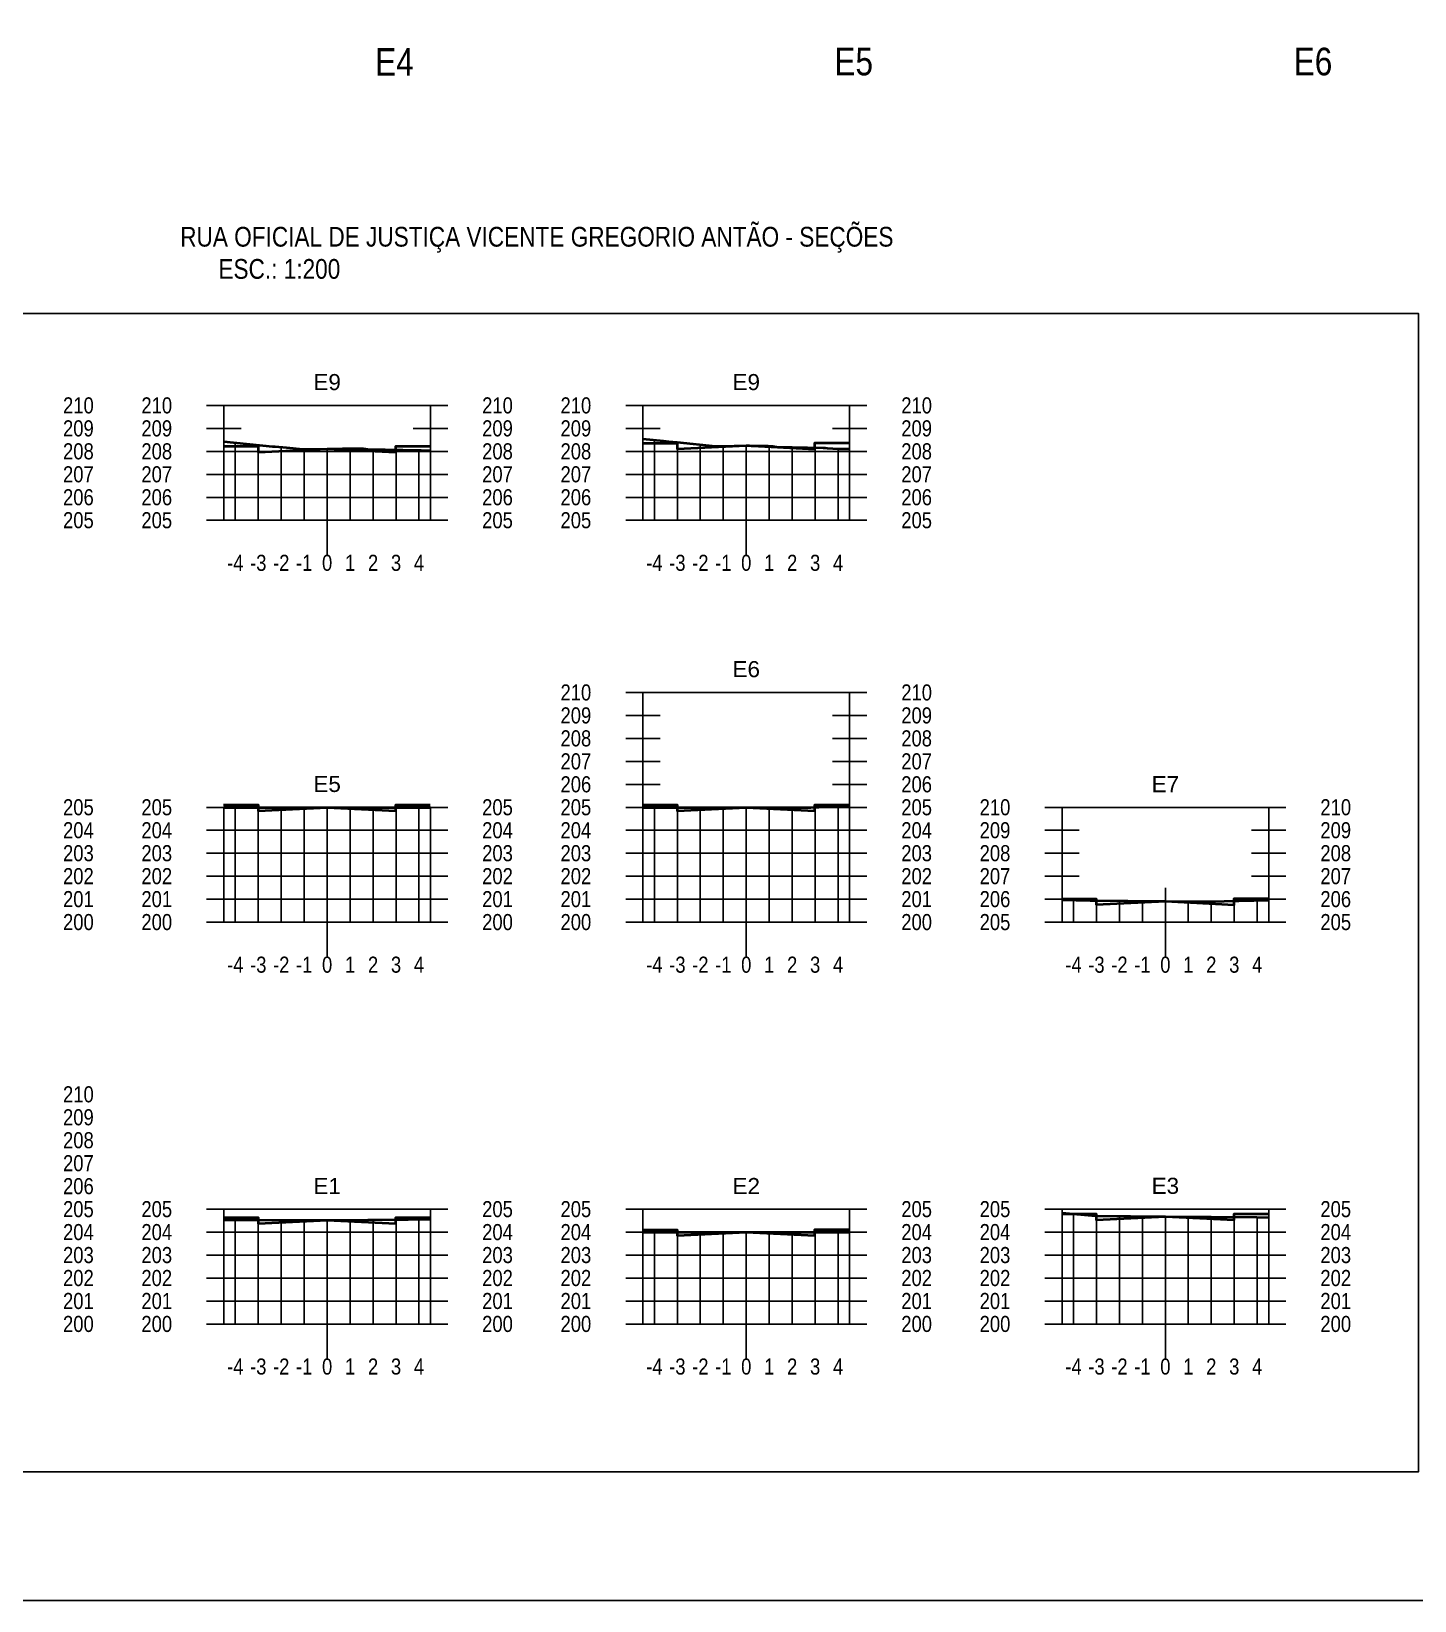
# Model space of a CAD drawing. Header units: feet. Extents: x 203667 to 205527, y 9204857 to 9205156.
# Drawn here: x 204234.3 to 204294.5, y 9204883.3 to 9204951.6 of the extents above; entities that cross this region are included whole.
import ezdxf

# ---------------------------------------------------------------- set-up
doc = ezdxf.new("R2010")
doc.units = ezdxf.units.FT
doc.header["$LTSCALE"] = 0.3
doc.header["$MEASUREMENT"] = 0
for name, color, linetype, lineweight in [('C-ROAD-PROF', 1, 'Continuous', 35), ('Cotas Acessibilidade', 5, 'Continuous', 25), ('Cotas Calçadas', 7, 'Continuous', 25)]:
    doc.layers.add(name, color=color, linetype=linetype, lineweight=lineweight)
for name, color, linetype in [('C-ROAD-PROF-TEXT', 7, 'Continuous'), ('C-ROAD-PROF-TITL', 7, 'Continuous'), ('C-ROAD-PROF-TTLB', 5, 'Continuous'), ('C-ROAD-SCTN-GRID', 7, 'Continuous'), ('C-ROAD-SCTN-TEXT', 7, 'Continuous'), ('C-ROAD-SCTN-TICK', 7, 'Continuous'), ('C-ROAD-SCTN-TITL', 92, 'Continuous'), ('C1-HM-CURVA_MESTRA', 5, 'Continuous')]:
    doc.layers.add(name, color=color, linetype=linetype)
doc.styles.add('TARCISIO', font='swissci.ttf')

msp = doc.modelspace()

# ---------------------------------------------------------------- linework, layer by layer
at = {"layer": 'C-ROAD-PROF', "color": 5, "linetype": 'Continuous', "lineweight": 40, "ltscale": 2}
for points in [[(204260.934, 9204933.661), (204262.434, 9204933.661), (204262.434, 9204933.402), (204265.443, 9204933.551), (204268.434, 9204933.401), (204268.434, 9204933.667), (204269.934, 9204933.667)], [(204242.684, 9204933.519), (204244.184, 9204933.519), (204244.184, 9204933.26), (204247.193, 9204933.409), (204250.184, 9204933.26), (204250.184, 9204933.525), (204251.684, 9204933.525)], [(204242.684, 9204917.903), (204244.184, 9204917.903), (204244.184, 9204917.643), (204247.193, 9204917.793), (204250.184, 9204917.643), (204250.184, 9204917.908), (204251.684, 9204917.908)], [(204260.934, 9204917.906), (204262.434, 9204917.906), (204262.434, 9204917.646), (204265.443, 9204917.795), (204268.434, 9204917.646), (204268.434, 9204917.911), (204269.934, 9204917.911)], [(204279.184, 9204913.818), (204280.684, 9204913.818), (204280.684, 9204913.559), (204283.693, 9204913.708), (204286.684, 9204913.558), (204286.684, 9204913.824), (204288.184, 9204913.824)], [(204242.684, 9204899.934), (204244.184, 9204899.934), (204244.184, 9204899.675), (204247.193, 9204899.824), (204250.184, 9204899.674), (204250.184, 9204899.94), (204251.684, 9204899.94)], [(204279.184, 9204900.09), (204280.684, 9204900.09), (204280.684, 9204899.83), (204283.693, 9204899.98), (204286.684, 9204899.83), (204286.684, 9204900.095), (204288.184, 9204900.095)], [(204260.934, 9204899.406), (204262.434, 9204899.406), (204262.434, 9204899.147), (204265.443, 9204899.296), (204268.434, 9204899.146), (204268.434, 9204899.412), (204269.934, 9204899.412)]]:
    msp.add_lwpolyline(points, dxfattribs=at)
at = {"layer": 'C-ROAD-PROF-TTLB', "color": 5, "linetype": 'Continuous', "lineweight": -3}
for p, q in [((204242.693, 9204930.296), (204242.693, 9204935.296)), ((204242.693, 9204935.296), (204251.693, 9204935.296)), ((204251.693, 9204930.296), (204251.693, 9204935.296)), ((204260.943, 9204930.296), (204260.943, 9204935.296)), ((204260.943, 9204935.296), (204269.943, 9204935.296)), ((204269.943, 9204930.296), (204269.943, 9204935.296)), ((204242.693, 9204930.296), (204251.693, 9204930.296)), ((204260.943, 9204930.296), (204269.943, 9204930.296)), ((204260.943, 9204912.796), (204260.943, 9204922.796)), ((204260.943, 9204922.796), (204269.943, 9204922.796)), ((204269.943, 9204912.796), (204269.943, 9204922.796)), ((204242.693, 9204912.796), (204242.693, 9204917.796)), ((204242.693, 9204917.796), (204251.693, 9204917.796)), ((204251.693, 9204912.796), (204251.693, 9204917.796)), ((204279.193, 9204912.796), (204279.193, 9204917.796)), ((204279.193, 9204917.796), (204288.193, 9204917.796)), ((204288.193, 9204912.796), (204288.193, 9204917.796)), ((204242.693, 9204912.796), (204251.693, 9204912.796)), ((204260.943, 9204912.796), (204269.943, 9204912.796)), ((204279.193, 9204912.796), (204288.193, 9204912.796)), ((204242.693, 9204895.296), (204242.693, 9204900.296)), ((204242.693, 9204900.296), (204251.693, 9204900.296)), ((204251.693, 9204895.296), (204251.693, 9204900.296)), ((204260.943, 9204895.296), (204260.943, 9204900.296)), ((204260.943, 9204900.296), (204269.943, 9204900.296)), ((204269.943, 9204895.296), (204269.943, 9204900.296)), ((204279.193, 9204895.296), (204279.193, 9204900.296)), ((204279.193, 9204900.296), (204288.193, 9204900.296)), ((204288.193, 9204895.296), (204288.193, 9204900.296)), ((204242.693, 9204895.296), (204251.693, 9204895.296)), ((204260.943, 9204895.296), (204269.943, 9204895.296)), ((204279.193, 9204895.296), (204288.193, 9204895.296))]:
    msp.add_line(p, q, dxfattribs=at)
at = {"layer": 'C-ROAD-SCTN-GRID', "color": 251, "linetype": 'Continuous', "lineweight": -3}
for p, q in [((204243.193, 9204930.296), (204243.193, 9204933.675)), ((204261.443, 9204930.296), (204261.443, 9204933.793)), ((204262.443, 9204930.296), (204262.443, 9204933.703)), ((204242.693, 9204933.296), (204251.693, 9204933.296)), ((204244.193, 9204930.296), (204244.193, 9204933.577)), ((204245.193, 9204930.296), (204245.193, 9204933.485)), ((204246.193, 9204930.296), (204246.193, 9204933.392)), ((204247.193, 9204930.296), (204247.193, 9204933.409)), ((204248.193, 9204930.296), (204248.193, 9204933.421)), ((204249.193, 9204930.296), (204249.193, 9204933.393)), ((204250.193, 9204930.296), (204250.193, 9204933.371)), ((204251.193, 9204930.296), (204251.193, 9204933.349)), ((204260.943, 9204933.296), (204269.943, 9204933.296)), ((204263.443, 9204930.296), (204263.443, 9204933.596)), ((204264.443, 9204930.296), (204264.443, 9204933.525)), ((204265.443, 9204930.296), (204265.443, 9204933.551)), ((204266.443, 9204930.296), (204266.443, 9204933.536)), ((204267.443, 9204930.296), (204267.443, 9204933.488)), ((204268.443, 9204930.296), (204268.443, 9204933.466)), ((204269.443, 9204930.296), (204269.443, 9204933.411)), ((204242.693, 9204932.296), (204251.693, 9204932.296)), ((204260.943, 9204932.296), (204269.943, 9204932.296)), ((204242.693, 9204931.296), (204251.693, 9204931.296)), ((204260.943, 9204931.296), (204269.943, 9204931.296)), ((204242.693, 9204930.296), (204251.693, 9204930.296)), ((204260.943, 9204930.296), (204269.943, 9204930.296)), ((204243.193, 9204912.796), (204243.193, 9204917.795)), ((204244.193, 9204912.796), (204244.193, 9204917.794)), ((204245.193, 9204912.796), (204245.193, 9204917.794)), ((204246.193, 9204912.796), (204246.193, 9204917.793)), ((204247.193, 9204912.796), (204247.193, 9204917.793)), ((204248.193, 9204912.796), (204248.193, 9204917.792)), ((204249.193, 9204912.796), (204249.193, 9204917.792)), ((204250.193, 9204912.796), (204250.193, 9204917.792)), ((204251.193, 9204912.796), (204251.193, 9204917.792)), ((204261.443, 9204912.796), (204261.443, 9204917.795)), ((204262.443, 9204912.796), (204262.443, 9204917.795)), ((204263.443, 9204912.796), (204263.443, 9204917.795)), ((204264.443, 9204912.796), (204264.443, 9204917.795)), ((204265.443, 9204912.796), (204265.443, 9204917.795)), ((204266.443, 9204912.796), (204266.443, 9204917.795)), ((204267.443, 9204912.796), (204267.443, 9204917.796)), ((204268.253, 9204917.796), (204269.943, 9204917.796)), ((204268.443, 9204912.796), (204268.443, 9204917.804)), ((204269.443, 9204912.796), (204269.443, 9204917.845)), ((204242.693, 9204916.796), (204251.693, 9204916.796)), ((204260.943, 9204916.796), (204269.943, 9204916.796)), ((204242.693, 9204915.796), (204251.693, 9204915.796)), ((204260.943, 9204915.796), (204269.943, 9204915.796)), ((204242.693, 9204914.796), (204251.693, 9204914.796)), ((204260.943, 9204914.796), (204269.943, 9204914.796)), ((204242.693, 9204913.796), (204251.693, 9204913.796)), ((204260.943, 9204913.796), (204269.943, 9204913.796)), ((204279.693, 9204912.796), (204279.693, 9204913.752)), ((204280.693, 9204912.796), (204280.693, 9204913.732)), ((204281.693, 9204912.796), (204281.693, 9204913.724)), ((204282.693, 9204912.796), (204282.693, 9204913.716)), ((204283.693, 9204912.796), (204283.693, 9204913.708)), ((204284.693, 9204912.796), (204284.693, 9204913.699)), ((204285.693, 9204912.796), (204285.693, 9204913.704)), ((204286.693, 9204912.796), (204286.693, 9204913.726)), ((204287.693, 9204912.796), (204287.693, 9204913.749)), ((204242.693, 9204912.796), (204251.693, 9204912.796)), ((204260.943, 9204912.796), (204269.943, 9204912.796)), ((204279.193, 9204912.796), (204288.193, 9204912.796)), ((204243.193, 9204895.296), (204243.193, 9204899.836)), ((204244.193, 9204895.296), (204244.193, 9204899.829)), ((204245.193, 9204895.296), (204245.193, 9204899.822)), ((204246.193, 9204895.296), (204246.193, 9204899.815)), ((204247.193, 9204895.296), (204247.193, 9204899.824)), ((204248.193, 9204895.296), (204248.193, 9204899.833)), ((204249.193, 9204895.296), (204249.193, 9204899.842)), ((204250.193, 9204895.296), (204250.193, 9204899.851)), ((204251.193, 9204895.296), (204251.193, 9204899.859)), ((204279.693, 9204895.296), (204279.693, 9204900.097)), ((204280.693, 9204895.296), (204280.693, 9204900.006)), ((204281.693, 9204895.296), (204281.693, 9204899.997)), ((204282.693, 9204895.296), (204282.693, 9204899.988)), ((204283.693, 9204895.296), (204283.693, 9204899.98)), ((204284.693, 9204895.296), (204284.693, 9204899.971)), ((204285.693, 9204895.296), (204285.693, 9204899.962)), ((204286.693, 9204895.296), (204286.693, 9204899.953)), ((204287.693, 9204895.296), (204287.693, 9204899.944)), ((204242.693, 9204899.296), (204251.693, 9204899.296)), ((204261.443, 9204895.296), (204261.443, 9204899.296)), ((204262.443, 9204895.296), (204262.443, 9204899.296)), ((204263.443, 9204895.296), (204263.443, 9204899.296)), ((204264.443, 9204895.296), (204264.443, 9204899.296)), ((204265.443, 9204895.296), (204265.443, 9204899.296)), ((204266.443, 9204895.296), (204266.443, 9204899.296)), ((204267.443, 9204895.296), (204267.443, 9204899.296)), ((204268.443, 9204895.296), (204268.443, 9204899.296)), ((204269.443, 9204895.296), (204269.443, 9204899.296)), ((204279.193, 9204899.296), (204288.193, 9204899.296)), ((204242.693, 9204898.296), (204251.693, 9204898.296)), ((204260.943, 9204898.296), (204269.943, 9204898.296)), ((204279.193, 9204898.296), (204288.193, 9204898.296)), ((204242.693, 9204897.296), (204251.693, 9204897.296)), ((204260.943, 9204897.296), (204269.943, 9204897.296)), ((204279.193, 9204897.296), (204288.193, 9204897.296)), ((204242.693, 9204896.296), (204251.693, 9204896.296)), ((204260.943, 9204896.296), (204269.943, 9204896.296)), ((204279.193, 9204896.296), (204288.193, 9204896.296)), ((204242.693, 9204895.296), (204251.693, 9204895.296)), ((204260.943, 9204895.296), (204269.943, 9204895.296)), ((204279.193, 9204895.296), (204288.193, 9204895.296))]:
    msp.add_line(p, q, dxfattribs=at)
at = {"layer": 'C-ROAD-SCTN-TICK', "color": 7, "linetype": 'Continuous', "lineweight": -3}
for p, q in [((204241.943, 9204935.296), (204243.443, 9204935.296)), ((204250.943, 9204935.296), (204252.443, 9204935.296)), ((204260.193, 9204935.296), (204261.693, 9204935.296)), ((204269.193, 9204935.296), (204270.693, 9204935.296)), ((204241.943, 9204934.296), (204243.443, 9204934.296)), ((204250.943, 9204934.296), (204252.443, 9204934.296)), ((204260.193, 9204934.296), (204261.693, 9204934.296)), ((204269.193, 9204934.296), (204270.693, 9204934.296)), ((204241.943, 9204933.296), (204243.443, 9204933.296)), ((204250.943, 9204933.296), (204252.443, 9204933.296)), ((204260.193, 9204933.296), (204261.693, 9204933.296)), ((204269.193, 9204933.296), (204270.693, 9204933.296)), ((204241.943, 9204932.296), (204243.443, 9204932.296)), ((204250.943, 9204932.296), (204252.443, 9204932.296)), ((204260.193, 9204932.296), (204261.693, 9204932.296)), ((204269.193, 9204932.296), (204270.693, 9204932.296)), ((204247.193, 9204928.796), (204247.193, 9204931.796)), ((204265.443, 9204928.796), (204265.443, 9204931.796)), ((204241.943, 9204931.296), (204243.443, 9204931.296)), ((204250.943, 9204931.296), (204252.443, 9204931.296)), ((204260.193, 9204931.296), (204261.693, 9204931.296)), ((204269.193, 9204931.296), (204270.693, 9204931.296)), ((204241.943, 9204930.296), (204243.443, 9204930.296)), ((204250.943, 9204930.296), (204252.443, 9204930.296)), ((204260.193, 9204930.296), (204261.693, 9204930.296)), ((204269.193, 9204930.296), (204270.693, 9204930.296)), ((204260.193, 9204922.796), (204261.693, 9204922.796)), ((204269.193, 9204922.796), (204270.693, 9204922.796)), ((204260.193, 9204921.796), (204261.693, 9204921.796)), ((204269.193, 9204921.796), (204270.693, 9204921.796)), ((204260.193, 9204920.796), (204261.693, 9204920.796)), ((204269.193, 9204920.796), (204270.693, 9204920.796)), ((204260.193, 9204919.796), (204261.693, 9204919.796)), ((204269.193, 9204919.796), (204270.693, 9204919.796)), ((204260.193, 9204918.796), (204261.693, 9204918.796)), ((204269.193, 9204918.796), (204270.693, 9204918.796)), ((204241.943, 9204917.796), (204243.443, 9204917.796)), ((204250.943, 9204917.796), (204252.443, 9204917.796)), ((204260.193, 9204917.796), (204261.693, 9204917.796)), ((204269.193, 9204917.796), (204270.693, 9204917.796)), ((204278.443, 9204917.796), (204279.943, 9204917.796)), ((204287.443, 9204917.796), (204288.943, 9204917.796)), ((204241.943, 9204916.796), (204243.443, 9204916.796)), ((204250.943, 9204916.796), (204252.443, 9204916.796)), ((204260.193, 9204916.796), (204261.693, 9204916.796)), ((204269.193, 9204916.796), (204270.693, 9204916.796)), ((204278.443, 9204916.796), (204279.943, 9204916.796)), ((204287.443, 9204916.796), (204288.943, 9204916.796)), ((204241.943, 9204915.796), (204243.443, 9204915.796)), ((204250.943, 9204915.796), (204252.443, 9204915.796)), ((204260.193, 9204915.796), (204261.693, 9204915.796)), ((204269.193, 9204915.796), (204270.693, 9204915.796)), ((204278.443, 9204915.796), (204279.943, 9204915.796)), ((204287.443, 9204915.796), (204288.943, 9204915.796)), ((204241.943, 9204914.796), (204243.443, 9204914.796)), ((204250.943, 9204914.796), (204252.443, 9204914.796)), ((204260.193, 9204914.796), (204261.693, 9204914.796)), ((204269.193, 9204914.796), (204270.693, 9204914.796)), ((204278.443, 9204914.796), (204279.943, 9204914.796)), ((204287.443, 9204914.796), (204288.943, 9204914.796)), ((204247.193, 9204911.296), (204247.193, 9204914.296)), ((204265.443, 9204911.296), (204265.443, 9204914.296)), ((204283.693, 9204911.296), (204283.693, 9204914.296)), ((204241.943, 9204913.796), (204243.443, 9204913.796)), ((204250.943, 9204913.796), (204252.443, 9204913.796)), ((204260.193, 9204913.796), (204261.693, 9204913.796)), ((204269.193, 9204913.796), (204270.693, 9204913.796)), ((204278.443, 9204913.796), (204279.943, 9204913.796)), ((204287.443, 9204913.796), (204288.943, 9204913.796)), ((204241.943, 9204912.796), (204243.443, 9204912.796)), ((204250.943, 9204912.796), (204252.443, 9204912.796)), ((204260.193, 9204912.796), (204261.693, 9204912.796)), ((204269.193, 9204912.796), (204270.693, 9204912.796)), ((204278.443, 9204912.796), (204279.943, 9204912.796)), ((204287.443, 9204912.796), (204288.943, 9204912.796)), ((204241.943, 9204900.296), (204243.443, 9204900.296)), ((204250.943, 9204900.296), (204252.443, 9204900.296)), ((204260.193, 9204900.296), (204261.693, 9204900.296)), ((204269.193, 9204900.296), (204270.693, 9204900.296)), ((204278.443, 9204900.296), (204279.943, 9204900.296)), ((204287.443, 9204900.296), (204288.943, 9204900.296)), ((204241.943, 9204899.296), (204243.443, 9204899.296)), ((204250.943, 9204899.296), (204252.443, 9204899.296)), ((204260.193, 9204899.296), (204261.693, 9204899.296)), ((204269.193, 9204899.296), (204270.693, 9204899.296)), ((204278.443, 9204899.296), (204279.943, 9204899.296)), ((204287.443, 9204899.296), (204288.943, 9204899.296)), ((204241.943, 9204898.296), (204243.443, 9204898.296)), ((204250.943, 9204898.296), (204252.443, 9204898.296)), ((204260.193, 9204898.296), (204261.693, 9204898.296)), ((204269.193, 9204898.296), (204270.693, 9204898.296)), ((204278.443, 9204898.296), (204279.943, 9204898.296)), ((204287.443, 9204898.296), (204288.943, 9204898.296)), ((204241.943, 9204897.296), (204243.443, 9204897.296)), ((204247.193, 9204893.796), (204247.193, 9204896.796)), ((204250.943, 9204897.296), (204252.443, 9204897.296)), ((204260.193, 9204897.296), (204261.693, 9204897.296)), ((204265.443, 9204893.796), (204265.443, 9204896.796)), ((204269.193, 9204897.296), (204270.693, 9204897.296)), ((204278.443, 9204897.296), (204279.943, 9204897.296)), ((204283.693, 9204893.796), (204283.693, 9204896.796)), ((204287.443, 9204897.296), (204288.943, 9204897.296)), ((204241.943, 9204896.296), (204243.443, 9204896.296)), ((204250.943, 9204896.296), (204252.443, 9204896.296)), ((204260.193, 9204896.296), (204261.693, 9204896.296)), ((204269.193, 9204896.296), (204270.693, 9204896.296)), ((204278.443, 9204896.296), (204279.943, 9204896.296)), ((204287.443, 9204896.296), (204288.943, 9204896.296)), ((204241.943, 9204895.296), (204243.443, 9204895.296)), ((204250.943, 9204895.296), (204252.443, 9204895.296)), ((204260.193, 9204895.296), (204261.693, 9204895.296)), ((204269.193, 9204895.296), (204270.693, 9204895.296)), ((204278.443, 9204895.296), (204279.943, 9204895.296)), ((204287.443, 9204895.296), (204288.943, 9204895.296))]:
    msp.add_line(p, q, dxfattribs=at)
at = {"layer": 'C1-HM-CURVA_MESTRA', "color": 1, "linetype": 'Continuous', "lineweight": 40}
for points in [[(204242.693, 9204933.724), (204244.814, 9204933.517), (204244.927, 9204933.506), (204245.428, 9204933.467), (204246.128, 9204933.392), (204246.465, 9204933.391), (204247.193, 9204933.409), (204247.858, 9204933.426), (204247.897, 9204933.421), (204248.332, 9204933.421), (204248.769, 9204933.418), (204248.865, 9204933.407), (204248.946, 9204933.398), (204251.253, 9204933.348), (204251.281, 9204933.345), (204251.307, 9204933.343), (204251.466, 9204933.332), (204251.693, 9204933.332)], [(204260.943, 9204933.842), (204261.839, 9204933.755), (204262.074, 9204933.732), (204262.431, 9204933.704), (204264.098, 9204933.525), (204264.386, 9204933.524), (204265.443, 9204933.551), (204265.573, 9204933.554), (204265.652, 9204933.544), (204266.025, 9204933.544), (204266.401, 9204933.541), (204266.594, 9204933.519), (204266.756, 9204933.503), (204268.796, 9204933.458), (204268.883, 9204933.45), (204268.962, 9204933.443), (204269.456, 9204933.41), (204269.755, 9204933.409), (204269.943, 9204933.41)], [(204242.693, 9204917.795), (204243.725, 9204917.794), (204244.018, 9204917.794), (204247.193, 9204917.793), (204249.042, 9204917.792), (204251.693, 9204917.793)], [(204260.943, 9204917.796), (204261.881, 9204917.795), (204262.707, 9204917.795), (204264.547, 9204917.795), (204265.443, 9204917.795), (204268.253, 9204917.796), (204269.644, 9204917.853), (204269.772, 9204917.868), (204269.943, 9204917.89)], [(204279.193, 9204913.764), (204280.42, 9204913.734), (204283.693, 9204913.708), (204284.387, 9204913.702), (204285.008, 9204913.695), (204285.603, 9204913.702), (204288.193, 9204913.76)], [(204242.693, 9204899.839), (204246.191, 9204899.815), (204247.193, 9204899.824), (204250.726, 9204899.856), (204251.693, 9204899.862)], [(204279.193, 9204900.144), (204280.644, 9204900.007), (204280.656, 9204900.007), (204283.693, 9204899.98), (204287.679, 9204899.944), (204288.193, 9204899.942)], [(204260.943, 9204899.296), (204261.763, 9204899.296), (204261.899, 9204899.296), (204261.97, 9204899.296), (204262.031, 9204899.296), (204262.058, 9204899.296), (204262.192, 9204899.296), (204262.222, 9204899.296), (204264.373, 9204899.296), (204264.457, 9204899.296), (204264.599, 9204899.296), (204265.443, 9204899.296), (204266.001, 9204899.296), (204266.339, 9204899.296), (204266.577, 9204899.296), (204266.686, 9204899.296), (204269.943, 9204899.296)]]:
    msp.add_lwpolyline(points, dxfattribs=at)
at = {"layer": 'Cotas Acessibilidade'}
msp.add_lwpolyline([(204216.906, 9204939.299), (204294.717, 9204939.299), (204294.717, 9204888.861), (204216.906, 9204888.861)], close=True, dxfattribs=at)
at = {"layer": 'Cotas Calçadas'}
msp.add_lwpolyline([(204365.72, 9205089.176), (204153.025, 9205089.176), (204153.025, 9204883.252), (204365.72, 9204883.252)], close=True, dxfattribs=at)

# ---------------------------------------------------------------- texts
at = {"layer": 'C-ROAD-PROF-TEXT', "color": 7, "linetype": 'Continuous', "lineweight": -3, "char_height": 1.2, "attachment_point": 8, "line_spacing_factor": 1.2, "style": 'TARCISIO'}
for s, insert in [('E4', (204250.123, 9204949.658)), ('E5', (204270.123, 9204949.658)), ('E6', (204290.123, 9204949.658))]:
    msp.add_mtext(s, dxfattribs=dict(at, insert=insert))
at = {"layer": 'C-ROAD-PROF-TITL', "color": 7, "linetype": 'Continuous', "lineweight": -3, "char_height": 0.85913, "attachment_point": 8, "line_spacing_factor": 1.2, "style": 'TARCISIO'}
for s, insert in [('RUA OFICIAL DE JUSTIÇA VICENTE GREGORIO ANTÃO - SEÇÕES', (204256.324, 9204941.951)), ('ESC.: 1:200', (204245.112, 9204940.803))]:
    msp.add_mtext(s, dxfattribs=dict(at, insert=insert))
at = {"layer": 'C-ROAD-SCTN-TEXT', "color": 7, "linetype": 'Continuous', "lineweight": -3, "char_height": 0.7, "style": 'TARCISIO'}
for s, insert, attachment_point in [('210', (204235.693, 9204935.296), 4), ('210', (204240.443, 9204935.296), 6), ('210', (204253.943, 9204935.296), 4), ('210', (204258.693, 9204935.296), 6), ('210', (204272.193, 9204935.296), 4), ('209', (204235.693, 9204934.296), 4), ('209', (204240.443, 9204934.296), 6), ('209', (204253.943, 9204934.296), 4), ('209', (204258.693, 9204934.296), 6), ('209', (204272.193, 9204934.296), 4), ('208', (204235.693, 9204933.296), 4), ('208', (204240.443, 9204933.296), 6), ('208', (204253.943, 9204933.296), 4), ('208', (204258.693, 9204933.296), 6), ('208', (204272.193, 9204933.296), 4), ('207', (204235.693, 9204932.296), 4), ('207', (204240.443, 9204932.296), 6), ('207', (204253.943, 9204932.296), 4), ('207', (204258.693, 9204932.296), 6), ('207', (204272.193, 9204932.296), 4), ('206', (204235.693, 9204931.296), 4), ('206', (204240.443, 9204931.296), 6), ('206', (204253.943, 9204931.296), 4), ('206', (204258.693, 9204931.296), 6), ('206', (204272.193, 9204931.296), 4), ('205', (204235.693, 9204930.296), 4), ('205', (204240.443, 9204930.296), 6), ('205', (204253.943, 9204930.296), 4), ('205', (204258.693, 9204930.296), 6), ('205', (204272.193, 9204930.296), 4), ('-4', (204243.193, 9204928.796), 2), ('-3', (204244.193, 9204928.796), 2), ('-2', (204245.193, 9204928.796), 2), ('-1', (204246.193, 9204928.796), 2), ('0', (204247.193, 9204928.796), 2), ('0', (204247.193, 9204928.796), 2), ('1', (204248.193, 9204928.796), 2), ('2', (204249.193, 9204928.796), 2), ('3', (204250.193, 9204928.796), 2), ('4', (204251.193, 9204928.796), 2), ('-4', (204261.443, 9204928.796), 2), ('-3', (204262.443, 9204928.796), 2), ('-2', (204263.443, 9204928.796), 2), ('-1', (204264.443, 9204928.796), 2), ('0', (204265.443, 9204928.796), 2), ('0', (204265.443, 9204928.796), 2), ('1', (204266.443, 9204928.796), 2), ('2', (204267.443, 9204928.796), 2), ('3', (204268.443, 9204928.796), 2), ('4', (204269.443, 9204928.796), 2), ('210', (204258.693, 9204922.796), 6), ('210', (204272.193, 9204922.796), 4), ('209', (204258.693, 9204921.796), 6), ('209', (204272.193, 9204921.796), 4), ('208', (204258.693, 9204920.796), 6), ('208', (204272.193, 9204920.796), 4), ('207', (204258.693, 9204919.796), 6), ('207', (204272.193, 9204919.796), 4), ('206', (204258.693, 9204918.796), 6), ('206', (204272.193, 9204918.796), 4), ('205', (204235.693, 9204917.796), 4), ('205', (204240.443, 9204917.796), 6), ('205', (204253.943, 9204917.796), 4), ('205', (204258.693, 9204917.796), 6), ('205', (204272.193, 9204917.796), 4), ('210', (204276.943, 9204917.796), 6), ('210', (204290.443, 9204917.796), 4), ('204', (204235.693, 9204916.796), 4), ('204', (204240.443, 9204916.796), 6), ('204', (204253.943, 9204916.796), 4), ('204', (204258.693, 9204916.796), 6), ('204', (204272.193, 9204916.796), 4), ('209', (204276.943, 9204916.796), 6), ('209', (204290.443, 9204916.796), 4), ('203', (204235.693, 9204915.796), 4), ('203', (204240.443, 9204915.796), 6), ('203', (204253.943, 9204915.796), 4), ('203', (204258.693, 9204915.796), 6), ('203', (204272.193, 9204915.796), 4), ('208', (204276.943, 9204915.796), 6), ('208', (204290.443, 9204915.796), 4), ('202', (204235.693, 9204914.796), 4), ('202', (204240.443, 9204914.796), 6), ('202', (204253.943, 9204914.796), 4), ('202', (204258.693, 9204914.796), 6), ('202', (204272.193, 9204914.796), 4), ('207', (204276.943, 9204914.796), 6), ('207', (204290.443, 9204914.796), 4), ('201', (204235.693, 9204913.796), 4), ('201', (204240.443, 9204913.796), 6), ('201', (204253.943, 9204913.796), 4), ('201', (204258.693, 9204913.796), 6), ('201', (204272.193, 9204913.796), 4), ('206', (204276.943, 9204913.796), 6), ('206', (204290.443, 9204913.796), 4), ('200', (204235.693, 9204912.796), 4), ('200', (204240.443, 9204912.796), 6), ('200', (204253.943, 9204912.796), 4), ('200', (204258.693, 9204912.796), 6), ('200', (204272.193, 9204912.796), 4), ('205', (204276.943, 9204912.796), 6), ('205', (204290.443, 9204912.796), 4), ('-4', (204243.193, 9204911.296), 2), ('-3', (204244.193, 9204911.296), 2), ('-2', (204245.193, 9204911.296), 2), ('-1', (204246.193, 9204911.296), 2), ('0', (204247.193, 9204911.296), 2), ('0', (204247.193, 9204911.296), 2), ('1', (204248.193, 9204911.296), 2), ('2', (204249.193, 9204911.296), 2), ('3', (204250.193, 9204911.296), 2), ('4', (204251.193, 9204911.296), 2), ('-4', (204261.443, 9204911.296), 2), ('-3', (204262.443, 9204911.296), 2), ('-2', (204263.443, 9204911.296), 2), ('-1', (204264.443, 9204911.296), 2), ('0', (204265.443, 9204911.296), 2), ('0', (204265.443, 9204911.296), 2), ('1', (204266.443, 9204911.296), 2), ('2', (204267.443, 9204911.296), 2), ('3', (204268.443, 9204911.296), 2), ('4', (204269.443, 9204911.296), 2), ('-4', (204279.693, 9204911.296), 2), ('-3', (204280.693, 9204911.296), 2), ('-2', (204281.693, 9204911.296), 2), ('-1', (204282.693, 9204911.296), 2), ('0', (204283.693, 9204911.296), 2), ('0', (204283.693, 9204911.296), 2), ('1', (204284.693, 9204911.296), 2), ('2', (204285.693, 9204911.296), 2), ('3', (204286.693, 9204911.296), 2), ('4', (204287.693, 9204911.296), 2), ('210', (204235.693, 9204905.296), 4), ('209', (204235.693, 9204904.296), 4), ('208', (204235.693, 9204903.296), 4), ('207', (204235.693, 9204902.296), 4), ('206', (204235.693, 9204901.296), 4), ('205', (204235.693, 9204900.296), 4), ('205', (204240.443, 9204900.296), 6), ('205', (204253.943, 9204900.296), 4), ('205', (204258.693, 9204900.296), 6), ('205', (204272.193, 9204900.296), 4), ('205', (204276.943, 9204900.296), 6), ('205', (204290.443, 9204900.296), 4), ('204', (204235.693, 9204899.296), 4), ('204', (204240.443, 9204899.296), 6), ('204', (204253.943, 9204899.296), 4), ('204', (204258.693, 9204899.296), 6), ('204', (204272.193, 9204899.296), 4), ('204', (204276.943, 9204899.296), 6), ('204', (204290.443, 9204899.296), 4), ('203', (204235.693, 9204898.296), 4), ('203', (204240.443, 9204898.296), 6), ('203', (204253.943, 9204898.296), 4), ('203', (204258.693, 9204898.296), 6), ('203', (204272.193, 9204898.296), 4), ('203', (204276.943, 9204898.296), 6), ('203', (204290.443, 9204898.296), 4), ('202', (204235.693, 9204897.296), 4), ('202', (204240.443, 9204897.296), 6), ('202', (204253.943, 9204897.296), 4), ('202', (204258.693, 9204897.296), 6), ('202', (204272.193, 9204897.296), 4), ('202', (204276.943, 9204897.296), 6), ('202', (204290.443, 9204897.296), 4), ('201', (204235.693, 9204896.296), 4), ('201', (204240.443, 9204896.296), 6), ('201', (204253.943, 9204896.296), 4), ('201', (204258.693, 9204896.296), 6), ('201', (204272.193, 9204896.296), 4), ('201', (204276.943, 9204896.296), 6), ('201', (204290.443, 9204896.296), 4), ('200', (204235.693, 9204895.296), 4), ('200', (204240.443, 9204895.296), 6), ('200', (204253.943, 9204895.296), 4), ('200', (204258.693, 9204895.296), 6), ('200', (204272.193, 9204895.296), 4), ('200', (204276.943, 9204895.296), 6), ('200', (204290.443, 9204895.296), 4), ('-4', (204243.193, 9204893.796), 2), ('-3', (204244.193, 9204893.796), 2), ('-2', (204245.193, 9204893.796), 2), ('-1', (204246.193, 9204893.796), 2), ('0', (204247.193, 9204893.796), 2), ('0', (204247.193, 9204893.796), 2), ('1', (204248.193, 9204893.796), 2), ('2', (204249.193, 9204893.796), 2), ('3', (204250.193, 9204893.796), 2), ('4', (204251.193, 9204893.796), 2), ('-4', (204261.443, 9204893.796), 2), ('-3', (204262.443, 9204893.796), 2), ('-2', (204263.443, 9204893.796), 2), ('-1', (204264.443, 9204893.796), 2), ('0', (204265.443, 9204893.796), 2), ('0', (204265.443, 9204893.796), 2), ('1', (204266.443, 9204893.796), 2), ('2', (204267.443, 9204893.796), 2), ('3', (204268.443, 9204893.796), 2), ('4', (204269.443, 9204893.796), 2), ('-4', (204279.693, 9204893.796), 2), ('-3', (204280.693, 9204893.796), 2), ('-2', (204281.693, 9204893.796), 2), ('-1', (204282.693, 9204893.796), 2), ('0', (204283.693, 9204893.796), 2), ('0', (204283.693, 9204893.796), 2), ('1', (204284.693, 9204893.796), 2), ('2', (204285.693, 9204893.796), 2), ('3', (204286.693, 9204893.796), 2), ('4', (204287.693, 9204893.796), 2)]:
    msp.add_mtext(s, dxfattribs=dict(at, insert=insert, attachment_point=attachment_point))
at = {"layer": 'C-ROAD-SCTN-TITL', "color": 92, "linetype": 'Continuous', "lineweight": -3, "char_height": 0.7, "attachment_point": 8, "style": 'TARCISIO'}
for s, insert in [('{\\fArial|b0|i0|c0|p2;E9}', (204247.193, 9204935.956)), ('{\\fArial|b0|i0|c0|p2;E9}', (204265.443, 9204935.956)), ('{\\fArial|b0|i0|c0|p2;E6}', (204265.443, 9204923.456)), ('{\\fArial|b0|i0|c0|p2;E5}', (204247.193, 9204918.456)), ('{\\fArial|b0|i0|c0|p2;E7}', (204283.693, 9204918.456)), ('{\\fArial|b0|i0|c0|p2;E1}', (204247.193, 9204900.956)), ('{\\fArial|b0|i0|c0|p2;E2}', (204265.443, 9204900.956)), ('{\\fArial|b0|i0|c0|p2;E3}', (204283.693, 9204900.956))]:
    msp.add_mtext(s, dxfattribs=dict(at, insert=insert))

doc.saveas('drawing.dxf')
